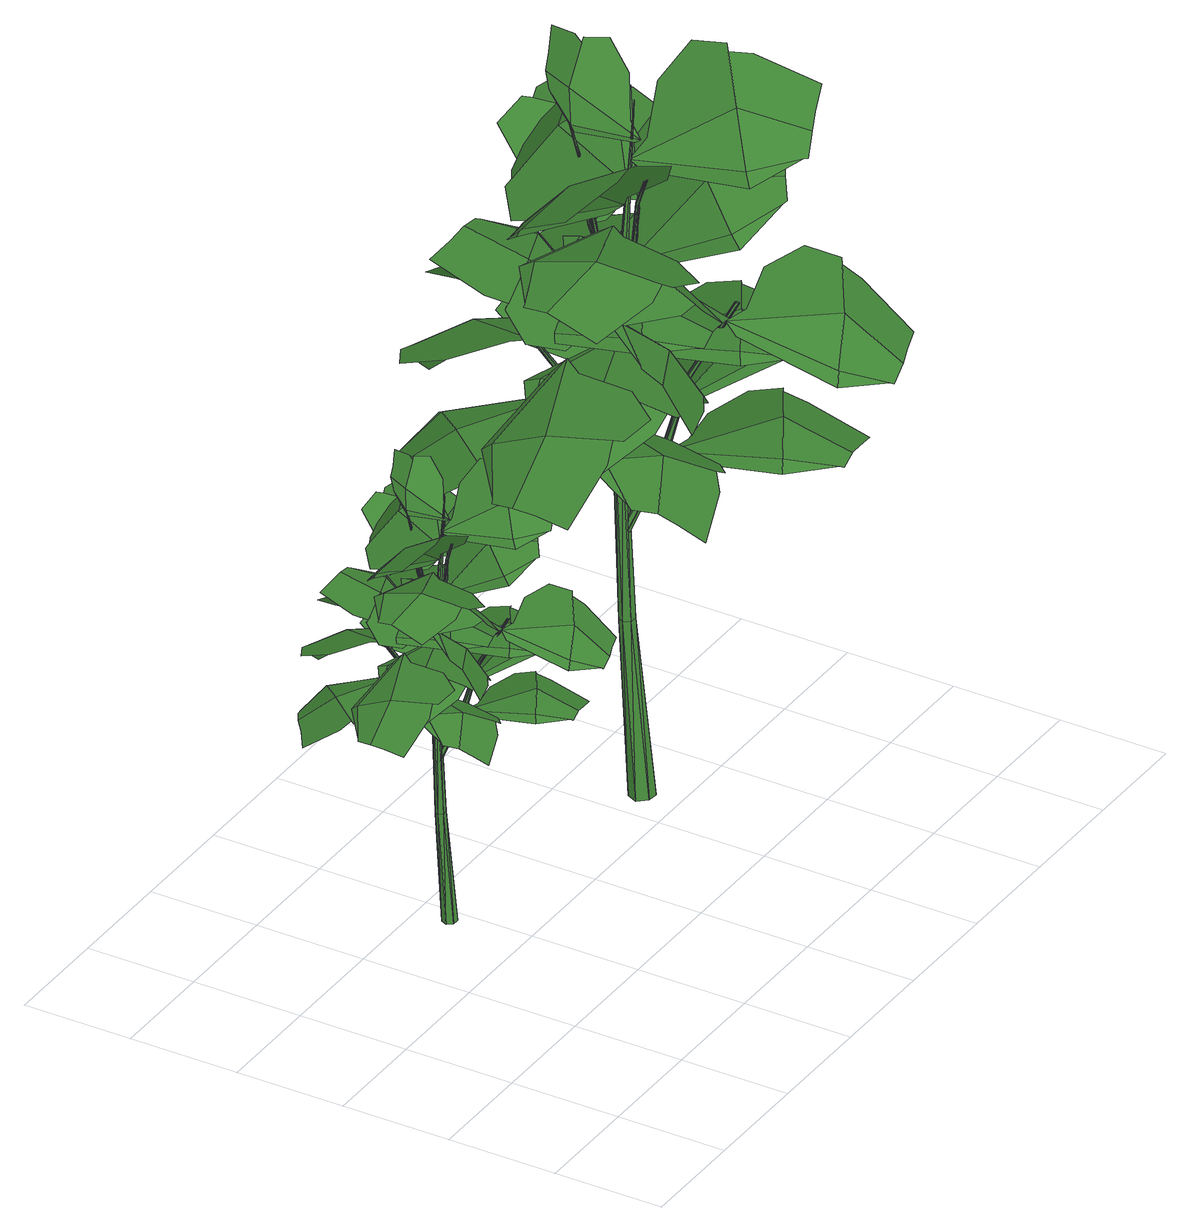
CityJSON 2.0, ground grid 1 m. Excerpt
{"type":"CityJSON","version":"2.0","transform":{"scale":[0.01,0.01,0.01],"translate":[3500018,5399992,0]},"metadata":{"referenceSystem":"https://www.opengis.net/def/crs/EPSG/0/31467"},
"CityObjects":{
"tree1":{"type":"SolitaryVegetationObject","attributes":{"species":"9999","function":"1060"},"geometry":[{"type":"MultiSurface","lod":"3","boundaries":[[[0,1,2]],[[3,4,5]],[[6,7,1]],[[6,1,0]],[[3,8,4]],[[9,10,11]],[[12,7,6]],[[13,8,3]],[[14,15,9]],[[9,15,10]],[[13,16,8]],[[17,18,14]],[[14,18,15]],[[19,16,13]],[[19,20,16]],[[21,9,11]],[[21,11,22]],[[23,20,19]],[[24,14,9]],[[24,9,21]],[[25,26,27]],[[28,17,14]],[[28,14,24]],[[25,29,30,26]],[[15,31,10]],[[12,17,28]],[[32,29,25,33]],[[34,35,15,18]],[[15,35,31]],[[33,36,29,32]],[[17,0,18]],[[18,0,35,34]],[[37,36,33]],[[12,6,17]],[[17,6,0]],[[37,38,36]],[[39,21,22]],[[39,22,40]],[[23,38,37]],[[41,21,39]],[[42,24,41,43]],[[41,24,21]],[[44,5,45]],[[12,28,42]],[[42,28,24]],[[44,3,5]],[[46,47,48]],[[48,47,49]],[[50,3,44]],[[51,52,46]],[[46,52,47]],[[50,13,3]],[[49,53,54]],[[51,55,56,52]],[[57,13,50]],[[47,58,53]],[[47,53,49]],[[57,19,13]],[[52,59,60,58]],[[52,58,47]],[[23,19,57]],[[55,60,59,52,56]],[[61,62,63]],[[63,62,64]],[[2,40,65]],[[66,67,61]],[[61,67,62]],[[2,39,40]],[[68,69,66]],[[66,69,67]],[[1,39,2]],[[62,70,71,64]],[[64,71,70,72]],[[1,41,39]],[[67,73,62]],[[62,73,70]],[[7,41,1]],[[69,74,67]],[[67,74,73]],[[7,42,43,41]],[[53,61,54]],[[54,61,63]],[[12,42,7]],[[53,75,66,61]],[[58,68,66]],[[58,66,75,53]],[[35,65,31]],[[72,46,48]],[[60,68,58]],[[35,2,65]],[[70,51,46]],[[70,46,72]],[[0,2,35]],[[73,51,70]],[[76,77,78]],[[74,79,73]],[[76,80,77]],[[81,80,76]],[[81,82,80]],[[82,83,81]],[[84,76,78]],[[84,78,85]],[[86,76,84]],[[81,87,86]],[[86,81,76]],[[83,87,81]],[[88,89,90]],[[88,91,89]],[[92,91,88]],[[93,94,92]],[[92,93,91]],[[95,94,93]],[[96,88,90]],[[96,90,97]],[[98,88,96]],[[98,92,88]],[[92,99,98]],[[94,99,92]],[[91,84,85]],[[91,85,89]],[[93,86,84]],[[93,84,91]],[[87,95,86]],[[86,95,93]],[[80,97,77]],[[80,96,97]],[[82,96,80]],[[82,98,96]],[[99,83,98]],[[98,83,82]],[[100,101,102]],[[100,102,103]],[[104,105,106]],[[107,108,109]],[[107,110,108]],[[111,110,107]],[[111,112,110]],[[113,112,111]],[[113,114,112]],[[115,114,113,116,117,104]],[[118,109,119]],[[118,107,109]],[[120,107,118]],[[120,111,107]],[[121,111,120,122]],[[121,113,111]],[[104,117,116,113,121]],[[110,123,108]],[[110,124,123]],[[112,124,110]],[[112,125,124]],[[114,125,112]],[[114,106,125]],[[104,106,114,115]],[[119,102,101]],[[101,118,119]],[[71,118,101,126]],[[126,120,118,71]],[[127,120,126,128]],[[128,121,122,120,127]],[[104,121,128]],[[129,130,131]],[[132,133,127,134]],[[135,133,132]],[[136,137,138,139,140,141]],[[142,143,144,145,146,147,148]],[[140,141,149,130,129]],[[150,151,152]],[[152,151,143,153]],[[154,155,156]],[[157,158,159,160,161,162]],[[129,131,163,164]],[[165,144,151,150,166]],[[167,156,155,168,169]],[[170,127,161,160,171,172,173]],[[168,155,174]],[[174,155,154,175]],[[176,177,178,179,180,181]],[[182,183,184,185]],[[143,151,144]],[[186,164,140,139,187,188,189]],[[162,161,133,135,190]],[[191,192,193,194]],[[195,196,197]],[[195,197,198,199]],[[200,201,202,145,144,165]],[[199,195,180]],[[184,183,203]],[[164,129,140]],[[204,205,206,207,208,209]],[[127,133,161]],[[210,211,212,213,156,167]],[[214,199,180,179,215,216,217]],[[218,154,156,213,219,220,221]],[[209,208,192,222,223]],[[224,203,183,225,226]],[[181,180,195,196,227]],[[228,193,208,207,229,230,231]],[[222,192,191]],[[193,192,208]],[[232,233,234,235,203,224]],[[236,237,238]],[[236,239,237]],[[240,239,236]],[[240,241,239]],[[242,241,240]],[[242,243,241]],[[244,238,245,246]],[[246,236,238,244]],[[247,236,246]],[[247,240,236]],[[242,240,247]],[[248,249,250]],[[248,251,249]],[[252,251,248]],[[252,253,251]],[[254,253,252]],[[254,242,253]],[[255,250,256]],[[255,248,250]],[[257,248,255]],[[257,252,248]],[[258,252,257]],[[258,254,252]],[[251,245,249]],[[251,246,245]],[[259,246,251,253]],[[253,247,246,259]],[[242,247,253]],[[239,256,237]],[[239,255,256]],[[241,255,239]],[[241,257,255]],[[243,257,241]],[[243,258,257]],[[260,45,261]],[[260,44,45]],[[262,44,260]],[[262,50,44]],[[263,50,262]],[[263,57,50]],[[23,57,263,264]],[[29,261,26,30]],[[29,260,261]],[[36,260,29]],[[36,262,260]],[[38,262,36]],[[38,263,262]],[[23,264,263,38]],[[8,27,4]],[[8,25,27]],[[16,25,8]],[[16,33,25]],[[20,33,16]],[[20,37,33]],[[23,37,20]],[[265,266,267,268,269]],[[270,271,272,273]],[[274,75,266,275,276,277,278]],[[279,280,281,282,43]],[[283,284,0,285]],[[286,287,288]],[[289,290,291]],[[292,271,270]],[[293,294,290,289,295]],[[296,297,298]],[[299,300,301,302,303,304]],[[0,284,305]],[[306,117,294,307,308,309,310]],[[311,312,313,314,315]],[[316,317,318,319,320,321]],[[322,297,323]],[[324,325,326,327,328,329]],[[59,315,311]],[[106,105,330,322,30]],[[331,332,91,333]],[[334,56,335,336,337,338,339]],[[340,287,341]],[[342,323,297,296,343]],[[319,318,344,345,346]],[[347,348,349,350]],[[56,351,335]],[[272,271,352]],[[288,287,340,353]],[[115,354,355]],[[104,128,105]],[[356,340,341,357,358,359,360]],[[361,362,363,364,355,365]],[[366,115,355,364,367,368,369]],[[370,305,284,371,372]],[[373,374,375,122]],[[122,373,376]],[[377,376,373,378,379]],[[267,268,380]],[[371,284,283]],[[381,382,383,384,323,342]],[[225,183,182]],[[350,385,386,387,388,303,302]],[[291,290,117,389]],[[390,391,392,336,335,393]],[[116,394,395]],[[396,244,319,320,397,398,399]],[[400,351,56,401]],[[402,403,404,405,376,377]],[[91,332,328]],[[406,407,408,409,410,411]],[[412,413,414,275,266,265]],[[415,351,400]],[[416,417,418]],[[34,416,410]],[[419,332,331]],[[420,34,410,409,421,422,423]],[[329,328,332,419,424]],[[425,59,311,426,427,428,429]],[[380,267,75,430]],[[431,432,433,357,341,434]],[[435,352,271,292,436]],[[437,122,376,405,438,439,440]],[[441,184,203,235,442,443,444]],[[445,446,447]],[[448,447,446,449,450]],[[434,341,287,286,451]],[[452,272,453,454,426,311,312]],[[455,456,457,307,294,293]],[[373,378,374]],[[322,330,125,106,30]],[[458,459,279,460,461]],[[314,315,462]],[[446,463,464,445]],[[125,100,124]],[[279,460,280]],[[354,465,466]],[[347,467,348]],[[346,345,468]],[[469,470,471,472,459,458]],[[446,449,463]],[[365,355,354,465,473]],[[462,315,59,474]],[[475,476,477,478,305,370]],[[124,100,103]],[[105,128,126]],[[479,445,447,480,481,482,483]],[[484,91,328,327,485,486,487]],[[105,126,330]],[[488,0,305,478,489,490,491]],[[330,101,100]],[[330,126,101]],[[492,493,494,480,447,448]],[[73,55,51]],[[495,322,323,384,496,497,498]],[[499,272,352,500,501,502,503]],[[416,418,504,34]],[[125,330,100]],[[298,297,322,505]],[[506,507,508,509,395,510]],[[468,346,244,511]],[[411,410,416,417,512]],[[510,395,394,513,514]],[[302,301,515,467,347]],[[282,43,279,459]],[[124,103,123]],[[347,350,302]],[[55,73,79]],[[244,346,319]],[[516,517,518,500,352,435]],[[394,513,519]],[[394,519,520,116]],[[75,267,266]],[[117,290,294]],[[393,335,351,415,521]],[[354,466,522,115]],[[523,282,459,472,524,525,526]],[[527,116,395,509,528,529,530]]]}]},
"tree2":{"type":"SolitaryVegetationObject","attributes":{"species":"9999","function":"1060"},"geometry":[{"type":"MultiSurface","lod":"3","boundaries":[[[531,532,533]],[[534,535,536]],[[537,538,532]],[[537,532,531]],[[534,539,535]],[[540,541,542]],[[543,538,537]],[[544,539,534]],[[545,546,540]],[[540,546,541]],[[544,547,539]],[[548,549,545]],[[545,549,546]],[[550,547,544]],[[543,551,548]],[[548,551,549]],[[550,552,547]],[[553,540,542]],[[553,542,554]],[[555,552,550]],[[556,545,540]],[[556,540,553]],[[557,558,559]],[[560,548,545]],[[560,545,556]],[[557,561,562,558]],[[546,563,541]],[[543,548,560]],[[564,561,557,565]],[[566,567,546,549]],[[546,567,563]],[[565,568,561,564]],[[551,531,549]],[[549,531,567,566]],[[569,568,565]],[[543,537,551]],[[551,537,531]],[[569,570,568]],[[571,553,554]],[[571,554,572]],[[555,570,569]],[[573,553,571]],[[574,556,573,575]],[[573,556,553]],[[576,536,577]],[[543,560,574]],[[574,560,556]],[[576,534,536]],[[578,579,580]],[[580,579,581]],[[582,534,576]],[[583,584,578]],[[578,584,579]],[[582,544,534]],[[581,585,586]],[[583,587,588,584]],[[589,544,582]],[[579,590,585]],[[579,585,581]],[[589,550,544]],[[584,591,592,590]],[[584,590,579]],[[555,550,589]],[[587,592,591,584,588]],[[593,594,595]],[[595,594,596]],[[533,572,597]],[[598,599,593]],[[593,599,594]],[[533,571,572]],[[600,601,598]],[[598,601,599]],[[532,571,533]],[[594,602,603,596]],[[596,603,602,604]],[[532,573,571]],[[599,605,594]],[[594,605,602]],[[538,573,532]],[[601,606,599]],[[599,606,605]],[[538,574,575,573]],[[585,593,586]],[[586,593,595]],[[543,574,538]],[[585,607,598,593]],[[590,600,598]],[[590,598,607,585]],[[567,597,563]],[[604,578,580]],[[592,600,590]],[[567,533,597]],[[602,583,578]],[[602,578,604]],[[531,533,567]],[[605,583,602]],[[608,609,610]],[[606,611,605]],[[608,612,609]],[[613,612,608]],[[613,614,612]],[[614,615,613]],[[616,615,614]],[[617,608,610]],[[617,610,618]],[[619,608,617]],[[613,620,619]],[[619,613,608]],[[615,620,613]],[[621,622,623]],[[621,624,622]],[[625,624,621]],[[626,627,625]],[[625,626,624]],[[628,627,626]],[[629,621,623]],[[629,623,630]],[[631,621,629]],[[631,625,621]],[[625,632,631]],[[627,632,625]],[[624,617,618]],[[624,618,622]],[[626,619,617]],[[626,617,624]],[[620,628,619]],[[619,628,626]],[[612,630,609]],[[612,629,630]],[[614,629,612]],[[614,631,629]],[[632,616,631]],[[631,616,614]],[[633,634,635]],[[633,635,636]],[[637,638,639]],[[640,641,642]],[[640,643,641]],[[644,643,640]],[[644,645,643]],[[646,645,644]],[[646,647,645]],[[648,647,646,649,650,637]],[[651,642,652]],[[651,640,642]],[[653,640,651]],[[653,644,640]],[[654,644,653,655]],[[654,646,644]],[[637,650,649,646,654]],[[643,656,641]],[[643,657,656]],[[645,657,643]],[[645,658,657]],[[647,658,645]],[[647,639,658]],[[637,639,647,648]],[[652,635,634]],[[634,651,652]],[[603,651,634,659]],[[659,653,651,603]],[[660,653,659,661]],[[661,654,655,653,660]],[[637,654,661]],[[662,663,664]],[[665,666,660,667]],[[668,666,665]],[[669,670,671,672,673,674]],[[675,676,677,678,679,680,681]],[[673,674,682,663,662]],[[683,684,685]],[[685,684,676,686]],[[687,688,689]],[[690,691,692,693,694,695]],[[662,664,696,697]],[[698,677,684,683,699]],[[700,689,688,701,702]],[[703,660,694,693,704,705,706]],[[701,688,707]],[[707,688,687,708]],[[709,710,711,712,713,714]],[[715,716,717,718]],[[676,684,677]],[[719,697,673,672,720,721,722]],[[695,694,666,668,723]],[[724,725,726,727]],[[728,729,730]],[[728,730,731,732]],[[733,734,735,678,677,698]],[[732,728,713]],[[717,716,736]],[[697,662,673]],[[737,738,739,740,741,742]],[[660,666,694]],[[743,744,745,746,689,700]],[[747,732,713,712,748,749,750]],[[751,687,689,746,752,753,754]],[[742,741,725,755,756]],[[757,736,716,758,759]],[[714,713,728,729,760]],[[761,726,741,740,762,763,764]],[[755,725,724]],[[726,725,741]],[[765,766,767,768,736,757]],[[769,770,771]],[[769,772,770]],[[773,772,769]],[[773,774,772]],[[775,774,773]],[[775,776,774]],[[777,771,778,779]],[[779,769,771,777]],[[780,769,779]],[[780,773,769]],[[781,773,780]],[[781,775,773]],[[782,783,784]],[[782,785,783]],[[786,785,782]],[[786,787,785]],[[788,787,786]],[[788,789,787]],[[790,784,791]],[[790,782,784]],[[792,782,790]],[[792,786,782]],[[793,786,792]],[[793,788,786]],[[785,778,783]],[[785,779,778]],[[794,779,785,787]],[[787,780,779,794]],[[789,780,787]],[[789,781,780]],[[772,791,770]],[[772,790,791]],[[774,790,772]],[[774,792,790]],[[776,792,774]],[[776,793,792]],[[795,577,796]],[[795,576,577]],[[797,576,795]],[[797,582,576]],[[798,582,797]],[[798,589,582]],[[555,589,798,799]],[[561,796,558,562]],[[561,795,796]],[[568,795,561]],[[568,797,795]],[[570,797,568]],[[570,798,797]],[[555,799,798,570]],[[539,559,535]],[[539,557,559]],[[547,557,539]],[[547,565,557]],[[552,565,547]],[[552,569,565]],[[555,569,552]],[[800,801,802,803,804]],[[805,806,807,808]],[[809,607,801,810,811,812,813]],[[814,815,816,817,575]],[[818,819,531,820]],[[821,822,823]],[[824,825,826]],[[827,806,805]],[[828,829,825,824,830]],[[831,832,833]],[[834,835,836,837,838,839]],[[531,819,840]],[[841,650,829,842,843,844,845]],[[846,847,848,849,850]],[[851,852,853,854,855,856]],[[857,832,858]],[[859,860,861,862,863,864]],[[591,850,846]],[[639,638,865,857,562]],[[866,867,624,868]],[[869,588,870,871,872,873,874]],[[875,822,876]],[[877,858,832,831,878]],[[854,853,879,880,881]],[[882,883,884,885]],[[588,886,870]],[[807,806,887]],[[823,822,875,888]],[[648,889,890]],[[637,661,638]],[[891,875,876,892,893,894,895]],[[896,897,898,899,890,900]],[[901,648,890,899,902,903,904]],[[905,840,819,906,907]],[[908,909,910,655]],[[655,908,911]],[[912,911,908,913,914]],[[802,803,915]],[[906,819,818]],[[916,917,918,919,858,877]],[[758,716,715]],[[885,920,921,922,923,838,837]],[[826,825,650,924]],[[925,926,927,871,870,928]],[[649,929,930]],[[931,777,854,855,932,933,934]],[[935,886,588,936]],[[937,938,939,940,911,912]],[[624,867,863]],[[941,942,943,944,945,946]],[[947,948,949,810,801,800]],[[950,886,935]],[[951,952,953]],[[566,951,945]],[[954,867,866]],[[955,566,945,944,956,957,958]],[[864,863,867,954,959]],[[960,591,846,961,962,963,964]],[[915,802,607,965]],[[966,967,968,892,876,969]],[[970,887,806,827,971]],[[972,655,911,940,973,974,975]],[[976,717,736,768,977,978,979]],[[980,981,982]],[[983,982,981,984,985]],[[969,876,822,821,986]],[[987,807,988,989,961,846,847]],[[990,991,992,842,829,828]],[[908,913,909]],[[857,865,658,639,562]],[[993,994,814,995,996]],[[849,850,997]],[[981,998,999,980]],[[658,633,657]],[[814,995,815]],[[889,1000,1001]],[[882,1002,883]],[[881,880,1003]],[[1004,1005,1006,1007,994,993]],[[981,984,998]],[[900,890,889,1000,1008]],[[997,850,591,1009]],[[1010,1011,1012,1013,840,905]],[[657,633,636]],[[638,661,659]],[[1014,980,982,1015,1016,1017,1018]],[[1019,624,863,862,1020,1021,1022]],[[638,659,865]],[[1023,531,840,1013,1024,1025,1026]],[[865,634,633]],[[865,659,634]],[[1027,1028,1029,1015,982,983]],[[605,587,583]],[[1030,857,858,919,1031,1032,1033]],[[1034,807,887,1035,1036,1037,1038]],[[951,953,1039,566]],[[658,865,633]],[[833,832,857,1040]],[[1041,1042,1043,1044,930,1045]],[[1003,881,777,1046]],[[946,945,951,952,1047]],[[1045,930,929,1048,1049]],[[837,836,1050,1002,882]],[[817,575,814,994]],[[657,636,656]],[[882,885,837]],[[587,605,611]],[[777,881,854]],[[1051,1052,1053,1035,887,970]],[[929,1048,1054]],[[929,1054,1055,649]],[[607,802,801]],[[650,825,829]],[[928,870,886,950,1056]],[[889,1001,1057,648]],[[1058,817,994,1007,1059,1060,1061]],[[1062,649,930,1044,1063,1064,1065]]]}]}
},
"vertices":[
[214,311,296],[216,309,296],[201,301,254],[194,295,304],[189,283,276],[188,283,277],[230,332,339],[231,331,339],[195,295,304],[198,300,255],[186,285,211],[185,282,212],[249,338,381],[194,305,331],[213,309,297],[198,302,255],[195,305,331],[229,331,340],[213,310,297],[202,315,361],[203,315,360],[199,299,255],[187,280,212],[202,322,389],[214,308,297],[196,294,304],[191,281,277],[191,283,276],[230,330,340],[196,293,305],[191,282,278],[188,285,210],[196,304,329],[196,305,331],[201,303,258],[200,302,254],[196,304,331],[204,314,360],[204,314,361],[201,299,255],[189,281,211],[215,308,297],[231,330,340],[222,317,315],[194,293,305],[188,281,277],[168,292,228],[167,293,227],[190,282,186],[189,283,185],[194,304,331],[155,299,271],[155,300,270],[165,293,227],[187,283,184],[132,315,313],[144,307,290],[202,314,361],[153,300,270],[141,309,296],[131,315,313],[164,292,227],[165,290,227],[185,281,184],[186,279,185],[190,283,210],[153,299,270],[153,297,270],[131,314,313],[131,313,313],[167,290,228],[185,280,188],[189,279,186],[155,297,271],[132,313,314],[157,297,255],[200,263,207],[185,281,163],[186,278,162],[133,314,314],[199,265,207],[205,253,251],[204,254,251],[218,233,295],[202,263,206],[188,278,162],[206,253,250],[219,233,295],[202,266,207],[190,280,162],[189,282,163],[203,265,206],[207,255,251],[207,254,250],[219,234,295],[220,233,295],[200,267,208],[187,283,164],[205,256,251],[218,234,296],[190,275,113],[185,274,113],[184,264,12],[190,264,12],[190,276,415],[191,280,314],[192,282,314],[185,282,112],[190,276,12],[183,275,12],[189,282,112],[186,286,213],[189,286,213],[188,284,314],[190,284,314],[190,280,365],[189,281,353],[189,279,380],[183,278,113],[180,269,12],[184,283,213],[187,282,314],[186,282,282],[194,270,12],[192,278,112],[191,283,213],[186,280,213],[187,281,278],[188,280,314],[148,282,356],[120,274,358],[146,291,355],[125,300,279],[126,292,282],[179,287,276],[100,283,272],[113,249,350],[108,233,341],[142,220,334],[155,219,333],[153,250,350],[116,260,356],[165,272,243],[163,286,246],[141,230,249],[167,215,231],[171,212,228],[186,224,221],[183,250,228],[118,273,358],[100,226,243],[114,249,255],[107,254,254],[154,285,247],[164,285,306],[124,243,331],[144,228,309],[95,257,266],[94,240,258],[127,226,270],[139,226,276],[131,260,285],[96,269,270],[193,282,325],[200,276,322],[107,213,238],[99,224,242],[109,211,313],[105,222,323],[104,220,322],[178,270,277],[140,221,274],[159,217,269],[175,238,271],[118,248,334],[156,283,311],[69,242,360],[68,225,355],[102,214,364],[114,215,369],[107,249,375],[70,255,363],[245,214,257],[248,223,258],[197,255,242],[201,247,243],[192,265,324],[155,215,330],[169,213,317],[185,234,314],[97,282,271],[78,297,265],[77,291,270],[134,281,293],[128,286,287],[100,280,369],[73,269,362],[98,288,364],[153,276,358],[161,270,359],[114,206,230],[123,195,219],[158,207,225],[257,254,250],[52,251,255],[52,233,253],[78,224,279],[86,226,288],[79,261,284],[52,264,255],[111,205,302],[113,197,286],[147,210,277],[158,217,279],[152,259,361],[116,209,368],[134,205,362],[150,227,359],[164,272,300],[160,215,274],[171,229,264],[172,253,275],[56,278,254],[54,277,253],[285,227,245],[275,217,249],[278,216,249],[71,268,361],[126,270,292],[87,221,289],[106,217,293],[123,238,294],[290,235,236],[299,247,225],[275,276,227],[264,282,231],[182,272,336],[189,284,309],[188,283,309],[183,273,337],[176,267,364],[177,267,365],[167,254,392],[167,255,392],[185,277,322],[189,282,308],[182,271,336],[177,266,364],[184,271,337],[190,281,308],[191,282,309],[183,270,336],[178,266,365],[177,265,364],[168,254,392],[184,272,337],[191,283,310],[178,267,365],[168,255,393],[178,266,363],[195,293,305],[189,280,277],[195,304,331],[203,314,361],[202,318,375],[92,356,227],[106,329,251],[129,351,242],[106,362,227],[104,363,225],[213,173,268],[219,175,274],[207,233,291],[204,226,285],[143,297,254],[84,301,249],[81,297,249],[89,279,250],[116,279,252],[279,315,329],[283,310,322],[228,314,312],[219,317,314],[272,282,287],[273,291,289],[221,303,294],[279,323,235],[258,303,240],[261,298,234],[223,198,388],[201,218,386],[198,214,379],[240,158,261],[235,200,397],[219,234,408],[225,197,388],[219,198,274],[200,221,281],[193,217,277],[174,314,456],[165,310,446],[158,308,440],[179,307,418],[203,314,430],[197,314,438],[273,324,289],[200,275,388],[245,255,421],[249,258,423],[248,277,419],[227,284,404],[179,265,310],[184,227,299],[170,224,298],[169,226,298],[151,248,306],[254,225,380],[238,218,375],[228,211,372],[211,247,368],[235,271,375],[243,261,377],[191,281,271],[229,237,285],[258,186,205],[274,190,200],[275,227,208],[271,238,213],[241,220,221],[246,183,209],[189,280,213],[206,200,212],[213,204,216],[200,255,205],[143,320,286],[171,357,271],[142,376,266],[137,379,265],[120,370,269],[122,344,278],[196,296,239],[243,329,255],[234,200,274],[220,197,273],[218,204,364],[217,206,363],[195,223,352],[158,294,413],[153,289,412],[189,274,392],[196,275,389],[195,335,267],[245,187,290],[205,294,235],[238,316,382],[215,335,368],[201,309,243],[226,359,260],[223,364,261],[204,364,257],[194,340,249],[247,356,355],[242,366,341],[206,356,340],[195,350,343],[251,349,365],[190,293,360],[192,352,339],[179,340,330],[178,315,339],[303,308,269],[297,295,273],[299,295,271],[194,333,316],[201,338,313],[191,291,284],[164,321,322],[166,360,328],[181,359,324],[179,361,325],[135,355,237],[245,203,270],[262,207,264],[263,244,273],[258,255,278],[198,282,397],[215,293,412],[219,307,427],[206,315,432],[189,270,376],[187,374,238],[175,386,231],[147,381,255],[196,366,242],[133,305,365],[141,284,389],[195,276,332],[239,275,376],[239,291,365],[220,292,346],[200,328,263],[153,306,286],[153,360,327],[135,361,325],[127,325,319],[130,312,317],[220,397,255],[207,406,264],[194,379,286],[194,368,292],[220,359,270],[230,390,249],[83,348,224],[69,338,219],[77,308,241],[204,353,245],[237,352,242],[236,381,239],[239,350,234],[231,182,209],[199,315,265],[190,369,295],[176,355,298],[180,332,285],[232,180,208],[154,304,297],[209,282,303],[213,285,301],[211,304,295],[186,312,293],[157,306,251],[275,350,240],[271,367,240],[236,365,255],[279,337,240],[254,159,264],[241,157,260],[175,288,288],[125,311,317],[121,297,303],[142,287,291],[210,261,239],[266,286,228],[250,296,219],[226,285,224],[220,344,330],[230,283,340],[258,299,345],[263,262,333],[248,261,333],[250,259,333],[281,325,235],[196,231,295],[212,235,289],[213,271,298],[246,205,401],[263,211,406],[253,245,419],[304,345,339],[265,339,346],[304,331,332],[306,333,332],[144,244,302],[223,279,336],[217,335,329],[256,337,373],[245,310,384],[151,301,433],[193,217,346],[301,357,342],[299,375,345],[262,375,352],[251,370,354],[258,339,372],[138,300,295],[303,320,263],[305,335,253],[278,355,270],[268,357,277],[234,339,331],[288,317,337],[293,320,336],[290,338,329],[265,347,328],[216,260,207],[275,241,212],[273,259,205],[248,268,203],[224,320,292],[267,362,276],[248,368,274],[230,350,281],[275,266,329],[292,270,324],[292,306,333],[204,277,272],[263,257,276],[261,276,270],[235,284,268],[220,229,292],[274,206,296],[279,209,297],[276,229,299],[251,237,297],[206,308,251],[188,272,270],[101,277,390],[98,261,398],[134,252,406],[146,254,406],[102,288,384],[185,267,322],[236,383,239],[105,298,373],[103,297,374],[151,301,435],[266,164,264],[283,170,263],[280,198,287],[130,308,358],[181,286,350],[204,355,244],[199,281,367],[224,328,322],[248,375,355],[230,378,347],[220,358,333],[181,275,364],[147,249,409],[163,238,403],[178,250,384],
[461,292,487],[463,290,487],[440,276,418],[428,266,500],[419,248,454],[417,246,455],[487,326,557],[488,325,557],[429,266,499],[433,275,420],[414,250,347],[412,246,349],[518,336,625],[428,283,544],[458,289,489],[434,278,419],[429,283,543],[485,324,559],[459,291,488],[441,298,592],[485,326,558],[442,299,592],[436,272,420],[415,242,349],[440,311,638],[460,287,489],[431,265,499],[422,243,455],[422,246,454],[486,323,559],[431,263,500],[422,244,457],[418,250,346],[431,281,541],[431,282,543],[439,280,424],[437,278,417],[431,281,544],[443,298,592],[443,297,592],[439,273,419],[419,243,348],[462,288,488],[488,323,558],[473,302,517],[428,264,501],[417,244,456],[385,261,376],[384,264,374],[421,244,307],[419,248,305],[428,281,544],[364,272,446],[363,274,445],[381,264,373],[415,248,303],[327,299,515],[346,286,477],[441,297,592],[361,274,444],[341,289,486],[325,299,514],[379,261,373],[381,258,374],[413,244,303],[415,240,305],[421,247,346],[360,272,444],[361,270,445],[324,298,514],[325,296,515],[384,258,376],[413,241,309],[419,240,307],[363,270,446],[326,296,515],[367,269,419],[437,214,340],[413,243,270],[414,239,268],[327,298,515],[435,217,342],[446,198,412],[445,200,413],[467,164,485],[466,166,485],[440,214,339],[418,238,267],[448,198,412],[469,164,484],[441,219,341],[421,242,267],[420,245,269],[442,216,340],[448,201,412],[449,199,412],[469,167,485],[470,165,484],[438,220,342],[416,246,270],[446,202,413],[467,167,486],[420,233,187],[413,233,187],[411,215,23],[422,215,22],[421,235,682],[422,242,516],[424,245,516],[413,245,186],[421,234,21],[410,234,22],[420,245,186],[414,251,351],[419,251,351],[418,248,516],[422,248,516],[421,242,599],[419,243,580],[420,239,624],[410,239,187],[405,224,22],[412,247,351],[416,245,516],[415,246,463],[427,225,22],[424,239,186],[422,247,351],[414,242,351],[416,244,457],[418,242,516],[353,246,585],[307,232,587],[349,259,583],[314,275,458],[316,261,464],[404,253,454],[273,247,446],[294,190,574],[287,165,561],[342,143,548],[363,143,547],[361,193,575],[299,208,584],[380,229,399],[377,251,405],[341,160,409],[383,135,379],[390,131,375],[414,150,364],[410,193,375],[303,231,588],[274,153,400],[297,190,419],[286,199,418],[361,250,406],[379,249,503],[313,182,543],[346,157,508],[266,203,437],[264,176,425],[318,154,444],[337,154,453],[325,208,468],[267,223,445],[426,244,534],[437,235,529],[286,132,392],[272,149,398],[288,129,515],[283,147,531],[280,144,530],[402,225,456],[339,146,451],[370,139,443],[396,174,445],[303,190,549],[365,246,511],[224,180,590],[222,152,583],[278,133,598],[297,135,605],[285,190,615],[224,200,596],[511,134,423],[515,148,424],[433,201,397],[440,187,400],[424,216,532],[363,135,543],[387,132,520],[412,167,515],[270,245,445],[238,270,435],[236,259,445],[330,244,481],[320,252,471],[274,242,605],[230,224,594],[271,254,598],[360,235,588],[373,226,590],[297,120,379],[311,102,360],[368,123,371],[530,198,412],[196,194,419],[196,164,415],[237,151,459],[251,154,474],[239,210,467],[195,215,420],[292,120,496],[296,106,470],[351,128,456],[369,139,458],[359,208,593],[299,126,604],[329,119,594],[355,155,589],[378,228,494],[372,136,450],[389,158,433],[392,198,452],[202,238,418],[199,237,415],[576,155,402],[560,138,410],[564,137,409],[226,223,593],[316,225,480],[253,145,475],[284,138,481],[311,172,483],[585,169,389],[599,187,371],[560,234,374],[543,245,380],[408,228,552],[420,249,508],[418,247,507],[409,230,553],[399,220,598],[400,221,599],[383,200,644],[384,200,644],[413,236,530],[419,244,506],[408,226,552],[399,218,598],[383,199,643],[412,227,553],[421,243,507],[423,245,508],[410,226,552],[402,219,599],[400,218,598],[385,199,644],[384,198,644],[411,229,554],[422,248,509],[401,220,599],[385,200,644],[401,218,595],[429,262,501],[419,242,456],[429,280,544],[442,297,592],[441,304,616],[261,367,373],[284,321,413],[321,357,398],[284,376,373],[281,378,371],[459,66,440],[468,70,450],[448,165,478],[445,153,469],[344,269,417],[248,276,410],[242,269,410],[256,240,411],[300,240,414],[567,298,540],[573,291,530],[483,298,513],[468,303,516],[556,246,471],[557,260,475],[471,280,483],[567,312,387],[532,280,395],[537,271,385],[475,108,637],[439,140,634],[434,134,622],[502,42,429],[495,111,652],[469,167,670],[478,105,637],[468,108,450],[438,145,461],[427,138,455],[395,297,748],[380,291,732],[368,287,722],[403,286,687],[442,297,705],[433,298,719],[556,314,475],[438,233,637],[511,200,691],[517,205,694],[516,237,687],[482,249,663],[403,216,509],[411,155,491],[389,150,489],[386,153,490],[357,190,502],[526,152,623],[500,140,616],[482,129,610],[455,187,603],[495,227,616],[508,211,619],[422,244,445],[484,171,468],[532,88,338],[559,95,329],[560,154,343],[553,173,351],[504,144,363],[512,83,344],[420,242,351],[447,111,349],[458,117,356],[437,201,338],[344,307,469],[390,368,446],[342,398,437],[334,403,436],[307,388,442],[310,347,457],[431,268,393],[508,322,420],[492,111,450],[470,105,449],[467,118,598],[464,120,596],[429,148,577],[369,264,677],[361,256,677],[419,233,643],[430,234,639],[429,331,439],[511,90,476],[445,264,387],[499,300,628],[462,331,604],[439,289,399],[480,371,427],[476,379,429],[444,379,422],[428,340,410],[515,366,583],[506,383,560],[447,366,558],[429,355,563],[521,354,599],[422,263,591],[425,359,557],[403,340,542],[401,299,557],[605,288,442],[597,266,448],[600,266,446],[427,329,520],[438,336,514],[423,259,466],[378,309,529],[382,372,538],[406,371,532],[404,374,533],[331,365,390],[512,116,444],[539,123,434],[540,182,449],[533,200,456],[433,246,652],[462,264,676],[468,286,700],[447,298,708],[419,225,618],[417,396,391],[397,414,379],[351,406,420],[431,383,399],[327,283,600],[341,248,639],[429,236,546],[502,233,618],[501,260,600],[470,261,569],[437,320,433],[360,284,469],[360,372,536],[331,374,533],[319,315,524],[323,295,521],[471,432,420],[449,448,433],[428,404,470],[427,385,479],[471,370,444],[486,422,409],[246,353,369],[223,336,361],[237,287,396],[443,362,404],[498,359,399],[497,407,393],[501,357,385],[488,81,344],[436,300,435],[420,387,484],[397,365,489],[404,327,468],[490,78,343],[362,282,488],[451,245,497],[459,250,495],[455,280,484],[414,294,481],[368,284,412],[560,356,395],[553,385,395],[497,381,419],[566,336,395],[526,44,434],[505,40,427],[396,254,474],[314,293,520],[308,270,498],[343,253,478],[453,211,393],[545,252,375],[520,267,360],[481,250,369],[470,346,543],[486,247,559],[532,273,566],[541,213,547],[516,210,547],[519,207,546],[570,315,386],[430,161,484],[457,167,475],[459,227,490],[513,119,658],[540,129,667],[524,184,687],[607,347,557],[544,338,568],[607,326,546],[610,328,546],[345,183,496],[475,240,552],[465,331,541],[529,335,612],[510,291,630],[358,276,710],[426,138,567],[603,368,561],[600,397,566],[539,397,578],[520,389,581],[532,337,610],[336,274,484],[606,306,432],[610,332,417],[564,364,443],[549,368,456],[492,339,544],[581,302,554],[589,307,552],[585,337,541],[544,351,538],[464,209,342],[560,177,349],[557,208,338],[515,221,335],[477,307,481],[547,376,453],[516,386,451],[486,356,463],[560,218,541],[587,225,532],[588,284,546],[444,237,447],[540,205,454],[537,235,444],[495,249,440],[470,158,480],[559,121,486],[567,126,487],[562,158,491],[521,172,488],[448,287,412],[417,229,443],[275,236,640],[271,211,654],[329,196,666],[350,198,667],[277,255,630],[413,220,529],[497,411,393],[282,271,612],[279,270,614],[357,277,713],[546,52,434],[573,62,433],[568,108,472],[323,288,587],[406,251,575],[445,364,401],[436,243,603],[477,320,529],[516,397,582],[487,403,570],[470,370,547],[407,233,597],[351,191,671],[377,174,662],[401,192,630]
]}
